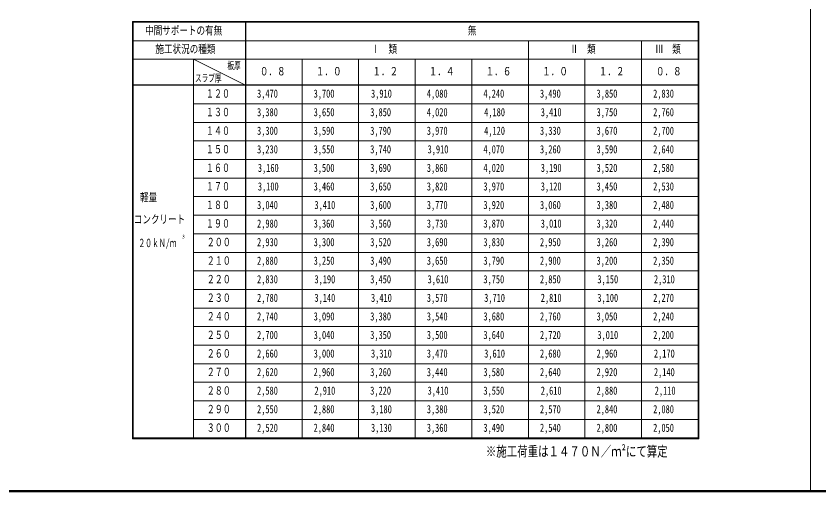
# Model space of a CAD drawing. Units: millimetres, scale not verified. Extents: x -282 to 282, y -197 to 197.
# Drawn here: x -119.8 to 1.4, y -196.9 to -125.1 of the extents above; entities that cross this region are included whole.
import ezdxf
from ezdxf.enums import TextEntityAlignment as Align

# ---------------------------------------------------------------- set-up
doc = ezdxf.new("R2010")
doc.units = ezdxf.units.MM
doc.header["$LTSCALE"] = 0.5
doc.layers.add('0-1_M2-1-0', color=7, linetype='Continuous', lineweight=18)
doc.styles.add('ＭＳ ゴシック', font='')
doc.styles.get('ＭＳ ゴシック').set_extended_font_data('MS Gothic')

msp = doc.modelspace()

# ---------------------------------------------------------------- linework, layer by layer
at = {"layer": '0-1_M2-1-0'}
for p, q in [((0.089, 165.1855), (0.089, -196.9057)), ((-102.2285, -125.9393), (-16.7445, -125.9393)), ((-102.1725, -125.9953), (-16.8005, -125.9953)), ((-102.1725, -188.8273), (-102.1725, -125.9953)), ((-16.8005, -125.9953), (-16.8005, -188.8273)), ((-16.7445, -125.9393), (-16.7445, -188.8833)), ((-102.1165, -126.0513), (-102.1165, -188.7713)), ((-16.8565, -126.0513), (-102.1165, -126.0513)), ((-85.1765, -126.0513), (-85.1765, -188.7713)), ((-85.1205, -126.0513), (-85.1205, -188.7713)), ((-16.8565, -126.0513), (-16.8565, -188.7713)), ((-102.1165, -128.8513), (-16.8565, -128.8513)), ((-42.4765, -128.8513), (-42.4765, -188.7713)), ((-25.3965, -128.8513), (-25.3965, -188.7713)), ((-102.1165, -131.6513), (-16.8565, -131.6513)), ((-93.0165, -131.6513), (-93.0165, -188.7713)), ((-85.1765, -135.5713), (-93.0165, -131.6513)), ((-76.6365, -131.6513), (-76.6365, -188.7713)), ((-68.0965, -131.6513), (-68.0965, -188.7713)), ((-59.5565, -131.6513), (-59.5565, -188.7713)), ((-51.0165, -131.6513), (-51.0165, -188.7713)), ((-33.9365, -131.6513), (-33.9365, -188.7713)), ((-102.1165, -135.5153), (-16.8565, -135.5153)), ((-102.1165, -135.5713), (-16.8565, -135.5713)), ((-93.0165, -138.3713), (-16.8565, -138.3713)), ((-93.0165, -141.1713), (-16.8565, -141.1713)), ((-93.0165, -143.9713), (-16.8565, -143.9713)), ((-93.0165, -146.7713), (-16.8565, -146.7713)), ((-93.0165, -149.5713), (-16.8565, -149.5713)), ((-93.0165, -152.3713), (-16.8565, -152.3713)), ((-93.0165, -155.1713), (-16.8565, -155.1713)), ((-93.0165, -157.9713), (-16.8565, -157.9713)), ((-93.0165, -160.7713), (-16.8565, -160.7713)), ((-93.0165, -163.5713), (-16.8565, -163.5713)), ((-93.0165, -166.3713), (-16.8565, -166.3713)), ((-93.0165, -169.1713), (-16.8565, -169.1713)), ((-93.0165, -171.9713), (-16.8565, -171.9713)), ((-93.0165, -174.7713), (-16.8565, -174.7713)), ((-93.0165, -177.5713), (-16.8565, -177.5713)), ((-93.0165, -180.3713), (-16.8565, -180.3713)), ((-93.0165, -183.1713), (-16.8565, -183.1713)), ((-93.0165, -185.9713), (-16.8565, -185.9713)), ((-16.8005, -188.8273), (-102.1725, -188.8273)), ((-102.1165, -188.7713), (-16.8565, -188.7713)), ((282.3921, -196.8357), (-282.424, -196.8357)), ((282.3221, -196.7657), (-282.354, -196.7657)), ((282.2521, -196.6957), (-282.284, -196.6957))]:
    msp.add_line(p, q, dxfattribs=at)
for points in [[(282.4621, 196.8955), (282.4621, -196.9057), (-282.494, -196.9057), (-282.494, 196.8955)], [(-16.7445, -188.8833), (-102.2285, -188.8833), (-102.2285, -125.9393)]]:
    msp.add_lwpolyline(points, dxfattribs=at)

# ---------------------------------------------------------------- texts
at = {"layer": '0-1_M2-1-0', "style": 'ＭＳ ゴシック'}
for s, height, width, p in [('中間サポートの有無', 1.232, 0.75, (-100.3245, -128.2913)), ('無', 1.232, 0.75, (-51.6045, -128.2913)), ('施工状況の種類', 1.232, 0.75, (-98.7705, -131.0913)), ('Ⅰ\u3000類', 1.232, 0.75, (-66.1785, -131.0913)), ('Ⅱ\u3000類', 1.232, 0.75, (-36.2045, -131.0913)), ('Ⅲ\u3000類', 1.232, 0.75, (-23.3525, -131.0913)), ('板厚', 1.1, 0.65, (-87.8967, -133.4858)), ('０．８', 1.232, 0.75, (-83.0065, -134.4513)), ('１．０', 1.232, 0.75, (-74.5505, -134.4513)), ('１．２', 1.232, 0.75, (-66.0105, -134.4513)), ('１．４', 1.232, 0.75, (-57.5125, -134.4513)), ('１．６', 1.232, 0.75, (-48.9305, -134.4513)), ('１．０', 1.232, 0.75, (-40.3905, -134.4513)), ('１．２', 1.232, 0.75, (-31.8505, -134.4513)), ('０．８', 1.232, 0.75, (-23.2265, -134.4513)), ('スラブ厚', 1.1, 0.65, (-92.7948, -135.3758)), ('１２０', 1.232, 0.7, (-91.1349, -137.8113)), ('3,470', 1.232, 0.75, (-83.4265, -137.8113)), ('3,700', 1.232, 0.75, (-74.8865, -137.8113)), ('3,910', 1.232, 0.75, (-66.2265, -137.8113)), ('4,080', 1.232, 0.75, (-57.8065, -137.8113)), ('4,240', 1.232, 0.75, (-49.2665, -137.8113)), ('3,490', 1.232, 0.75, (-40.7265, -137.8113)), ('3,850', 1.232, 0.75, (-32.1865, -137.8113)), ('2,830', 1.232, 0.75, (-23.6465, -137.8113)), ('１３０', 1.232, 0.7, (-91.1349, -140.6113)), ('3,380', 1.232, 0.75, (-83.4265, -140.6113)), ('3,650', 1.232, 0.75, (-74.8865, -140.6113)), ('3,850', 1.232, 0.75, (-66.3465, -140.6113)), ('4,020', 1.232, 0.75, (-57.8065, -140.6113)), ('4,180', 1.232, 0.75, (-49.1465, -140.6113)), ('3,410', 1.232, 0.75, (-40.6065, -140.6113)), ('3,750', 1.232, 0.75, (-32.1865, -140.6113)), ('2,760', 1.232, 0.75, (-23.6465, -140.6113)), ('１４０', 1.232, 0.7, (-91.1349, -143.4113)), ('3,300', 1.232, 0.75, (-83.4265, -143.4113)), ('3,590', 1.232, 0.75, (-74.8865, -143.4113)), ('3,790', 1.232, 0.75, (-66.3465, -143.4113)), ('3,970', 1.232, 0.75, (-57.8065, -143.4113)), ('4,120', 1.232, 0.75, (-49.1465, -143.4113)), ('3,330', 1.232, 0.75, (-40.7265, -143.4113)), ('3,670', 1.232, 0.75, (-32.1865, -143.4113)), ('2,700', 1.232, 0.75, (-23.6465, -143.4113)), ('１５０', 1.232, 0.7, (-91.1349, -146.2113)), ('3,230', 1.232, 0.75, (-83.4265, -146.2113)), ('3,550', 1.232, 0.75, (-74.8865, -146.2113)), ('3,740', 1.232, 0.75, (-66.3465, -146.2113)), ('3,910', 1.232, 0.75, (-57.6865, -146.2113)), ('4,070', 1.232, 0.75, (-49.2665, -146.2113)), ('3,260', 1.232, 0.75, (-40.7265, -146.2113)), ('3,590', 1.232, 0.75, (-32.1865, -146.2113)), ('2,640', 1.232, 0.75, (-23.6465, -146.2113)), ('１６０', 1.232, 0.7, (-91.1349, -149.0113)), ('3,160', 1.232, 0.75, (-83.3065, -149.0113)), ('3,500', 1.232, 0.75, (-74.8865, -149.0113)), ('3,690', 1.232, 0.75, (-66.3465, -149.0113)), ('3,860', 1.232, 0.75, (-57.8065, -149.0113)), ('4,020', 1.232, 0.75, (-49.2665, -149.0113)), ('3,190', 1.232, 0.75, (-40.6065, -149.0113)), ('3,520', 1.232, 0.75, (-32.1865, -149.0113)), ('2,580', 1.232, 0.75, (-23.6465, -149.0113)), ('１７０', 1.232, 0.7, (-91.1349, -151.8113)), ('3,100', 1.232, 0.75, (-83.3065, -151.8113)), ('3,460', 1.232, 0.75, (-74.8865, -151.8113)), ('3,650', 1.232, 0.75, (-66.3465, -151.8113)), ('3,820', 1.232, 0.75, (-57.8065, -151.8113)), ('3,970', 1.232, 0.75, (-49.2665, -151.8113)), ('3,120', 1.232, 0.75, (-40.6065, -151.8113)), ('3,450', 1.232, 0.75, (-32.1865, -151.8113)), ('2,530', 1.232, 0.75, (-23.6465, -151.8113)), ('軽量', 1.232, 0.75, (-101.0881, -153.4692)), ('１８０', 1.232, 0.7, (-91.1349, -154.6113)), ('3,040', 1.232, 0.75, (-83.4265, -154.6113)), ('3,410', 1.232, 0.75, (-74.7665, -154.6113)), ('3,600', 1.232, 0.75, (-66.3465, -154.6113)), ('3,770', 1.232, 0.75, (-57.8065, -154.6113)), ('3,920', 1.232, 0.75, (-49.2665, -154.6113)), ('3,060', 1.232, 0.75, (-40.7265, -154.6113)), ('3,380', 1.232, 0.75, (-32.1865, -154.6113)), ('2,480', 1.232, 0.75, (-23.6465, -154.6113)), ('コンクリート', 1.232, 0.75, (-102.0317, -156.7729)), ('１９０', 1.232, 0.7, (-91.1349, -157.4113)), ('2,980', 1.232, 0.75, (-83.4265, -157.4113)), ('3,360', 1.232, 0.75, (-74.8865, -157.4113)), ('3,560', 1.232, 0.75, (-66.3465, -157.4113)), ('3,730', 1.232, 0.75, (-57.8065, -157.4113)), ('3,870', 1.232, 0.75, (-49.2665, -157.4113)), ('3,010', 1.232, 0.75, (-40.6065, -157.4113)), ('3,320', 1.232, 0.75, (-32.1865, -157.4113)), ('2,440', 1.232, 0.75, (-23.6465, -157.4113)), ('２０ｋＮ/ｍ', 1.232, 0.6, (-101.3499, -160.3578)), ('３', 0.5499, 0.75, (-94.8312, -158.8578)), ('２００', 1.232, 0.7, (-91.0173, -160.2113)), ('2,930', 1.232, 0.75, (-83.4265, -160.2113)), ('3,300', 1.232, 0.75, (-74.8865, -160.2113)), ('3,520', 1.232, 0.75, (-66.3465, -160.2113)), ('3,690', 1.232, 0.75, (-57.8065, -160.2113)), ('3,830', 1.232, 0.75, (-49.2665, -160.2113)), ('2,950', 1.232, 0.75, (-40.7265, -160.2113)), ('3,260', 1.232, 0.75, (-32.1865, -160.2113)), ('2,390', 1.232, 0.75, (-23.6465, -160.2113)), ('２１０', 1.232, 0.7, (-91.0173, -163.0113)), ('2,880', 1.232, 0.75, (-83.4265, -163.0113)), ('3,250', 1.232, 0.75, (-74.8865, -163.0113)), ('3,490', 1.232, 0.75, (-66.3465, -163.0113)), ('3,650', 1.232, 0.75, (-57.8065, -163.0113)), ('3,790', 1.232, 0.75, (-49.2665, -163.0113)), ('2,900', 1.232, 0.75, (-40.7265, -163.0113)), ('3,200', 1.232, 0.75, (-32.1865, -163.0113)), ('2,350', 1.232, 0.75, (-23.6465, -163.0113)), ('２２０', 1.232, 0.7, (-91.0173, -165.8113)), ('2,830', 1.232, 0.75, (-83.4265, -165.8113)), ('3,190', 1.232, 0.75, (-74.7665, -165.8113)), ('3,450', 1.232, 0.75, (-66.3465, -165.8113)), ('3,610', 1.232, 0.75, (-57.6865, -165.8113)), ('3,750', 1.232, 0.75, (-49.2665, -165.8113)), ('2,850', 1.232, 0.75, (-40.7265, -165.8113)), ('3,150', 1.232, 0.75, (-32.0665, -165.8113)), ('2,310', 1.232, 0.75, (-23.5265, -165.8113)), ('２３０', 1.232, 0.7, (-91.0173, -168.6113)), ('2,780', 1.232, 0.75, (-83.4265, -168.6113)), ('3,140', 1.232, 0.75, (-74.7665, -168.6113)), ('3,410', 1.232, 0.75, (-66.2265, -168.6113)), ('3,570', 1.232, 0.75, (-57.8065, -168.6113)), ('3,710', 1.232, 0.75, (-49.1465, -168.6113)), ('2,810', 1.232, 0.75, (-40.6065, -168.6113)), ('3,100', 1.232, 0.75, (-32.0665, -168.6113)), ('2,270', 1.232, 0.75, (-23.6465, -168.6113)), ('２４０', 1.232, 0.7, (-91.0173, -171.4113)), ('2,740', 1.232, 0.75, (-83.4265, -171.4113)), ('3,090', 1.232, 0.75, (-74.8865, -171.4113)), ('3,380', 1.232, 0.75, (-66.3465, -171.4113)), ('3,540', 1.232, 0.75, (-57.8065, -171.4113)), ('3,680', 1.232, 0.75, (-49.2665, -171.4113)), ('2,760', 1.232, 0.75, (-40.7265, -171.4113)), ('3,050', 1.232, 0.75, (-32.1865, -171.4113)), ('2,240', 1.232, 0.75, (-23.6465, -171.4113)), ('２５０', 1.232, 0.7, (-91.0173, -174.2113)), ('2,700', 1.232, 0.75, (-83.4265, -174.2113)), ('3,040', 1.232, 0.75, (-74.8865, -174.2113)), ('3,350', 1.232, 0.75, (-66.3465, -174.2113)), ('3,500', 1.232, 0.75, (-57.8065, -174.2113)), ('3,640', 1.232, 0.75, (-49.2665, -174.2113)), ('2,720', 1.232, 0.75, (-40.7265, -174.2113)), ('3,010', 1.232, 0.75, (-32.0665, -174.2113)), ('2,200', 1.232, 0.75, (-23.6465, -174.2113)), ('２６０', 1.232, 0.7, (-91.0173, -177.0113)), ('2,660', 1.232, 0.75, (-83.4265, -177.0113)), ('3,000', 1.232, 0.75, (-74.8865, -177.0113)), ('3,310', 1.232, 0.75, (-66.2265, -177.0113)), ('3,470', 1.232, 0.75, (-57.8065, -177.0113)), ('3,610', 1.232, 0.75, (-49.1465, -177.0113)), ('2,680', 1.232, 0.75, (-40.7265, -177.0113)), ('2,960', 1.232, 0.75, (-32.1865, -177.0113)), ('2,170', 1.232, 0.75, (-23.5265, -177.0113)), ('２７０', 1.232, 0.7, (-91.0173, -179.8113)), ('2,620', 1.232, 0.75, (-83.4265, -179.8113)), ('2,960', 1.232, 0.75, (-74.8865, -179.8113)), ('3,260', 1.232, 0.75, (-66.3465, -179.8113)), ('3,440', 1.232, 0.75, (-57.8065, -179.8113)), ('3,580', 1.232, 0.75, (-49.2665, -179.8113)), ('2,640', 1.232, 0.75, (-40.7265, -179.8113)), ('2,920', 1.232, 0.75, (-32.1865, -179.8113)), ('2,140', 1.232, 0.75, (-23.5265, -179.8113)), ('２８０', 1.232, 0.7, (-91.0173, -182.6113)), ('2,580', 1.232, 0.75, (-83.4265, -182.6113)), ('2,910', 1.232, 0.75, (-74.7665, -182.6113)), ('3,220', 1.232, 0.75, (-66.3465, -182.6113)), ('3,410', 1.232, 0.75, (-57.6865, -182.6113)), ('3,550', 1.232, 0.75, (-49.2665, -182.6113)), ('2,610', 1.232, 0.75, (-40.6065, -182.6113)), ('2,880', 1.232, 0.75, (-32.1865, -182.6113)), ('2,110', 1.232, 0.75, (-23.4065, -182.6113)), ('２９０', 1.232, 0.7, (-91.0173, -185.4113)), ('2,550', 1.232, 0.75, (-83.4265, -185.4113)), ('2,880', 1.232, 0.75, (-74.8865, -185.4113)), ('3,180', 1.232, 0.75, (-66.2265, -185.4113)), ('3,380', 1.232, 0.75, (-57.8065, -185.4113)), ('3,520', 1.232, 0.75, (-49.2665, -185.4113)), ('2,570', 1.232, 0.75, (-40.7265, -185.4113)), ('2,840', 1.232, 0.75, (-32.1865, -185.4113)), ('2,080', 1.232, 0.75, (-23.6465, -185.4113)), ('３００', 1.232, 0.7, (-91.0173, -188.2113)), ('2,520', 1.232, 0.75, (-83.4265, -188.2113)), ('2,840', 1.232, 0.75, (-74.8865, -188.2113)), ('3,130', 1.232, 0.75, (-66.2265, -188.2113)), ('3,360', 1.232, 0.75, (-57.8065, -188.2113)), ('3,490', 1.232, 0.75, (-49.2665, -188.2113)), ('2,540', 1.232, 0.75, (-40.7265, -188.2113)), ('2,800', 1.232, 0.75, (-32.1865, -188.2113)), ('2,050', 1.232, 0.75, (-23.6465, -188.2113)), ('※施工荷重は１４７０Ｎ／ｍ²にて算定', 1.54, 0.75, (-48.8878, -192.0165))]:
    msp.add_text(s, height=height, dxfattribs=dict(at, width=width)).set_placement(p, align=Align.BOTTOM_LEFT)

doc.saveas('drawing.dxf')
